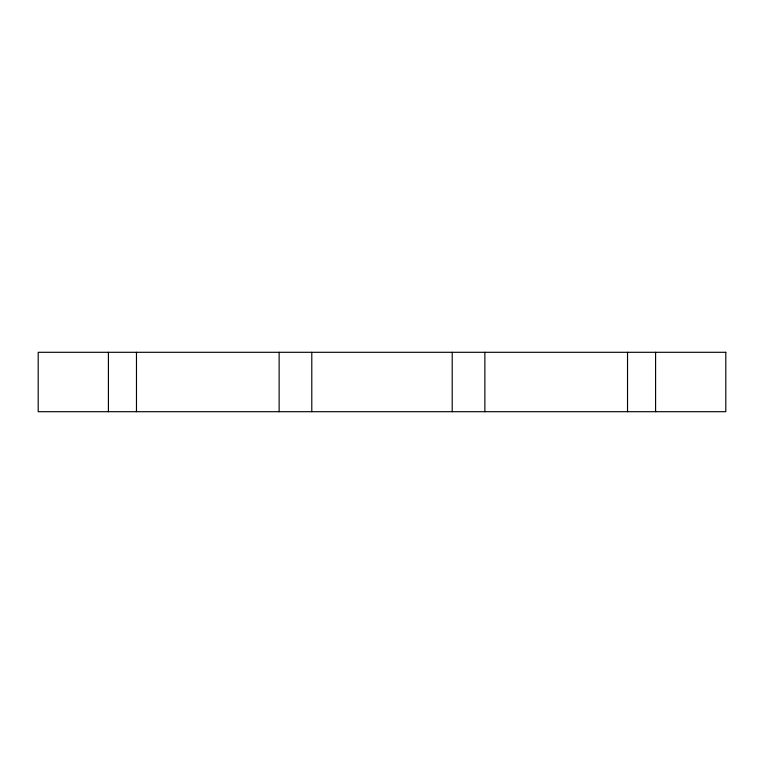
<?xml version="1.0" encoding="UTF-8"?>
<svg xmlns="http://www.w3.org/2000/svg" width="764" height="764" viewBox="0 0 764 764"><rect width="100%" height="100%" fill="white"/><g stroke="black" fill="none" stroke-linecap="round" stroke-linejoin="round"><path stroke-width="1.15" d="M655.588 352.299L655.588 411.7M627.53 352.299L627.53 411.7M484.873 352.299L484.873 411.7M452.212 352.299L452.212 411.7M311.788 352.299L311.788 411.7M279.127 352.299L279.127 411.7M136.47 352.299L136.47 411.7M108.412 352.299L108.412 411.7M725.8 352.299L38.2 352.299L38.2 411.7L725.8 411.7L725.8 352.299"/></g></svg>
